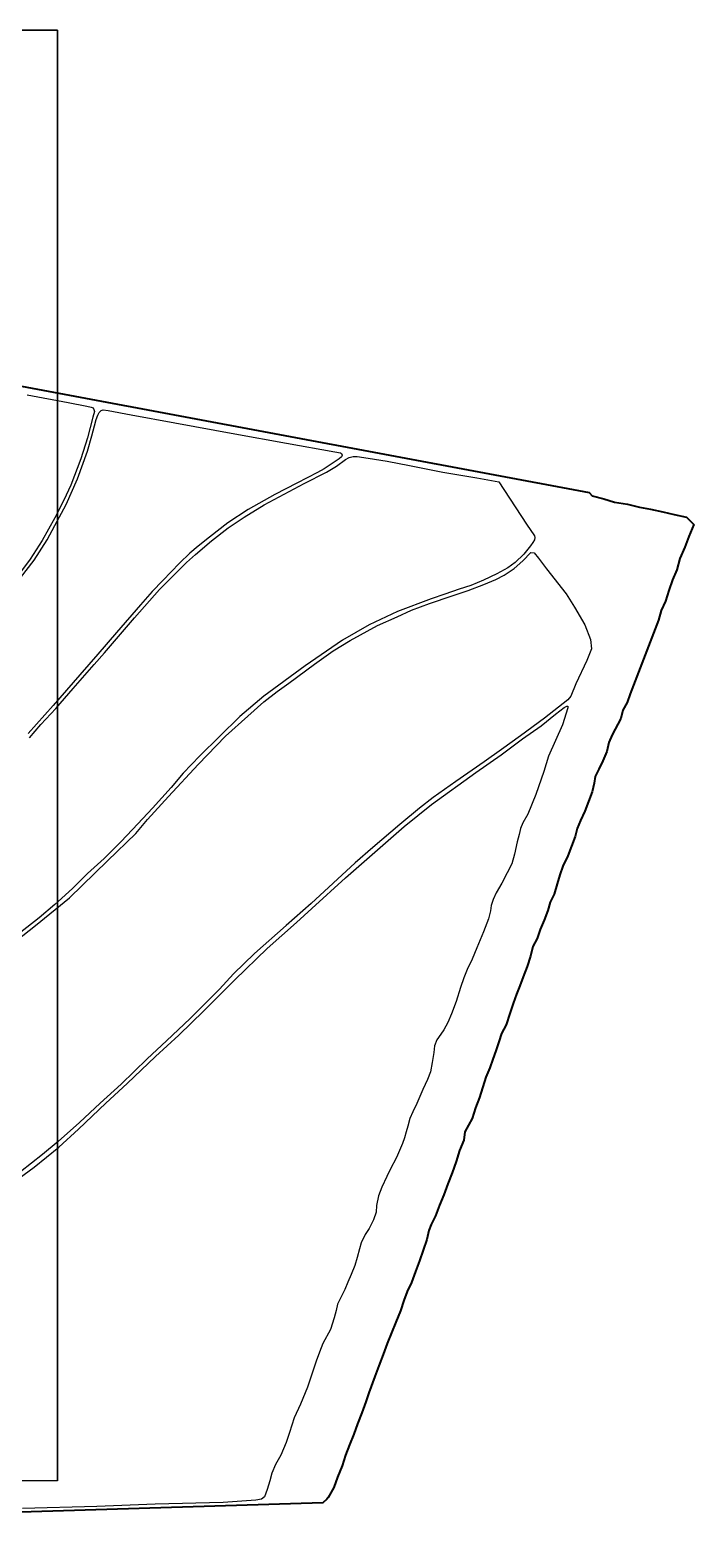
# Model space of a CAD drawing. Extents: x 741844 to 743821, y 7790904 to 7792445.
# Drawn here: x 743142 to 743821, y 7790904 to 7792445 of the extents above; entities that cross this region are included whole.
import ezdxf

# ---------------------------------------------------------------- set-up
doc = ezdxf.new("R2010")
doc.units = 0
doc.header["$XCLIPFRAME"] = 2
doc.linetypes.add('LIN0', pattern=[0])
doc.layers.add('0114001133', color=1, linetype='LIN0', lineweight=40)
for name, color, linetype in [('0114001133004', 5, 'LIN0'), ('0114001133005', 5, 'LIN0'), ('0114001133006', 5, 'LIN0'), ('0114001133007', 5, 'LIN0'), ('0114001133008', 5, 'LIN0'), ('Margem', 5, 'Continuous')]:
    doc.layers.add(name, color=color, linetype=linetype)
picture_1 = doc.add_image_def('image1.ecw', size_in_pixel=(69120, 216576))

msp = doc.modelspace()

# ---------------------------------------------------------------- linework, layer by layer
at = {"layer": '0114001133', "color": 3, "flags": 128}
msp.add_lwpolyline([(742414.5, 7792215.1), (742409.7, 7792210.6), (742380.3, 7792193.7), (742360.5, 7792179.4), (742338.9, 7792162.1), (742318.1, 7792143), (742300.2, 7792123.6), (742284.7, 7792104.3), (742269.4, 7792084.8), (742253.1, 7792063), (742238.8, 7792040.8), (742225.6, 7792018), (742213.5, 7791993.2), (742205.3, 7791969.9), (742199.3, 7791945.8), (742197.2, 7791918.8), (742197.8, 7791892.1), (742204.6, 7791864.8), (742216.1, 7791838.3), (742226.7, 7791815.6), (742238.4, 7791792.7), (742251.1, 7791773.6), (742268.8, 7791758.4), (742288, 7791744.9), (742307, 7791732.9), (742327.7, 7791722), (742350.5, 7791711.6), (742372, 7791702.6), (742393.4, 7791693.6), (742416.8, 7791683), (742440.4, 7791674.1), (742465.5, 7791667.2), (742489.3, 7791661.3), (742516.3, 7791655.4), (742540.9, 7791651.3), (742546, 7791650.5), (742549.3, 7791645.7), (742546.4, 7791631.2), (742541.7, 7791610.3), (742537.2, 7791591.5), (742532.6, 7791570.8), (742528.5, 7791552.5), (742523.4, 7791529.8), (742519, 7791509.4), (742514.6, 7791488.4), (742510.3, 7791470.5), (742506.3, 7791451.2), (742502.4, 7791431.4), (742498.1, 7791411.9), (742491.6, 7791388.3), (742490.6, 7791384.4), (742488.5, 7791376.7), (742482.6, 7791356.5), (742477.6, 7791337.9), (742472.3, 7791318.1), (742466.4, 7791298), (742460.3, 7791276.4), (742454.4, 7791254.4), (742448.2, 7791233.8), (742442.9, 7791214.1), (742441, 7791206.6), (742474.7, 7791206.8), (742495.7, 7791208.6), (742520, 7791211.5), (742545.1, 7791215.9), (742570.9, 7791221), (742607.5, 7791228.5), (742634.6, 7791235.6), (742661.7, 7791244.9), (742684.6, 7791257.4), (742708.2, 7791268.5), (742735.6, 7791279.3), (742764, 7791289.5), (742791.5, 7791302.2), (742817, 7791316.7), (742842.5, 7791331.5), (742869.7, 7791346.7), (742896, 7791361.6), (742920.8, 7791377), (742947.3, 7791392.1), (742972.8, 7791407.9), (742996.9, 7791423.3), (743020.1, 7791438.5), (743042.1, 7791453.8), (743065.8, 7791470.7), (743087.9, 7791486.2), (743097.1, 7791493.4), (743074.6, 7791519.6), (743060.3, 7791536.9), (743046.6, 7791552.5), (743037.1, 7791563.2), (743021.6, 7791581), (743008.4, 7791596.7), (743005.8, 7791599.8), (742993.3, 7791614.7), (742982.1, 7791627.9), (742965.9, 7791646.9), (742956.2, 7791658.6), (742947.3, 7791668.7), (742937.8, 7791679), (742928.1, 7791691.5), (742917.8, 7791703.3), (742908.8, 7791713.5), (742899.6, 7791724.4), (742890.4, 7791734.5), (742881.7, 7791743.7), (742872.4, 7791754.6), (742861.5, 7791767.1), (742844.4, 7791753.6), (742821, 7791738.3), (742798.2, 7791724.7), (742755.6, 7791697.7), (742733.8, 7791681.7), (742709.2, 7791667.9), (742685.2, 7791657.6), (742661.7, 7791649.7), (742636, 7791644.5), (742615, 7791641.8), (742587.7, 7791641.3), (742562.4, 7791643.6), (742549.4, 7791645.8), (742546.2, 7791650.6), (742549.8, 7791668.9), (742554, 7791687.8), (742558, 7791705.5), (742562.9, 7791725.5), (742566.6, 7791744.6), (742570.6, 7791762.1), (742575.4, 7791783.5), (742582.3, 7791818), (742586.3, 7791835.8), (742590.6, 7791854.8), (742594.4, 7791874.2), (742599.3, 7791894.6), (742603, 7791915.3), (742608, 7791937.5), (742613.2, 7791958.9), (742617.3, 7791977.9), (742621.5, 7791998.5), (742625.9, 7792019.2), (742630.3, 7792039.2), (742634.8, 7792058.5), (742638.4, 7792074.6), (742642.6, 7792095.2), (742646.7, 7792114.7), (742650.1, 7792131.3), (742656.4, 7792162.7), (742661.5, 7792168.8), (743714.4, 7791971.4), (743717.5, 7791968.1), (743729.2, 7791964.9), (743740.1, 7791961.5), (743753.5, 7791959.4), (743765.8, 7791956.3), (743776.9, 7791954.4), (743789.7, 7791951.6), (743801.4, 7791948.9), (743813.9, 7791946.2), (743821.4, 7791938.5), (743816.3, 7791926.3), (743812.2, 7791915.6), (743807, 7791903.7), (743804, 7791892.4), (743799.7, 7791882), (743795.7, 7791871.1), (743792.3, 7791860.3), (743787.9, 7791850.5), (743785.3, 7791840.8), (743756.1, 7791765.4), (743753.2, 7791756.3), (743748.8, 7791748.5), (743746.7, 7791739.9), (743737.8, 7791723.3), (743734.4, 7791715.4), (743732.5, 7791706.3), (743728.4, 7791696.7), (743724.2, 7791688.1), (743720.5, 7791680.7), (743719.5, 7791673.9), (743717.2, 7791665), (743713.5, 7791655.2), (743709.7, 7791645.2), (743705.5, 7791635.8), (743701.9, 7791627.4), (743700, 7791619.2), (743696.2, 7791609.4), (743692.3, 7791599.3), (743687.4, 7791589), (743684.2, 7791580.1), (743681.5, 7791570.7), (743678.3, 7791560.2), (743674.3, 7791552), (743672, 7791543.4), (743668.2, 7791533.7), (743664.2, 7791523.9), (743661.1, 7791515), (743656.5, 7791506.8), (743654.3, 7791496.8), (743650.7, 7791486.2), (743646.9, 7791475.6), (743643.3, 7791466.5), (743639.9, 7791457.8), (743636.6, 7791448.3), (743633, 7791437.9), (743629.5, 7791426.6), (743624.7, 7791417.6), (743621.9, 7791408.9), (743618.7, 7791399.7), (743615.6, 7791391.4), (743612.6, 7791382.3), (743608.6, 7791372.9), (743602, 7791352), (743598.1, 7791341.6), (743594.4, 7791330.7), (743587, 7791316.8), (743586.2, 7791308.4), (743581.6, 7791297.7), (743578.1, 7791286.5), (743574, 7791274.9), (743569.5, 7791263.8), (743565.6, 7791252.5), (743561, 7791242), (743556.9, 7791230.9), (743552.6, 7791222.2), (743550.1, 7791215.8), (743548.2, 7791206.7), (743544.3, 7791195.8), (743540.5, 7791184.8), (743536.5, 7791174), (743532.5, 7791162.7), (743528.1, 7791153.4), (743524.5, 7791144.2), (743521.1, 7791133.5), (743516.6, 7791122.2), (743512, 7791111.3), (743507.7, 7791100.2), (743503.5, 7791089.1), (743499.1, 7791077.5), (743495.1, 7791066.6), (743488.8, 7791049.8), (743485.6, 7791040.6), (743481.7, 7791029.4), (743477.3, 7791018), (743473.4, 7791007.3), (743469.1, 7790996.4), (743464.8, 7790985.9), (743461.6, 7790975), (743456.9, 7790963.5), (743453.1, 7790952.7), (743447.1, 7790942.7), (743445.7, 7790940.7), (743441.8, 7790937), (742899.9, 7790920.3), (742356.2, 7790904.3), (742354.9, 7790924.5), (742360.6, 7790944.1), (742367.2, 7790967.9), (742383.2, 7791020), (742390.7, 7791045.3), (742398.5, 7791072.3), (742405.2, 7791094.7), (742405.9, 7791097.3), (742403.2, 7791097.9), (742387.9, 7791101.2), (742362.6, 7791106.5), (742339.3, 7791112.4), (742315.5, 7791120.1), (742291.6, 7791128.7), (742268.1, 7791137.1), (742243.4, 7791147), (742217.6, 7791157.9), (742192.1, 7791170.6), (742169.5, 7791183.2), (742146.4, 7791195.7), (742124.7, 7791208.1), (742102.5, 7791221.3), (742079, 7791235.2), (742055.5, 7791250.1), (742009.5, 7791278.4), (741985.9, 7791293.7), (741963.9, 7791309.2), (741941.6, 7791324.2), (741921.4, 7791337.4), (741899.9, 7791351.9), (741878.5, 7791366.2), (741859.3, 7791380), (741843.7, 7791394.4), (741851.5, 7791405.8), (741864.6, 7791420.1), (741879.7, 7791436.4), (741895, 7791453.2), (741908.8, 7791468.3), (741939.4, 7791502.9), (741955.7, 7791520.8), (741971.9, 7791538.8), (741988.7, 7791557.2), (742005.3, 7791575.4), (742021.1, 7791592.9), (742037.5, 7791609.5), (742042.8, 7791616.4), (742025.8, 7791632.9), (742006.8, 7791654.9), (741989, 7791677.9), (741971.7, 7791702.4), (741954.4, 7791728.3), (741938.6, 7791754.5), (741924.4, 7791781.2), (741912.1, 7791807.5), (741902.2, 7791835.2), (741893.6, 7791862.6), (741887.2, 7791891.7), (741882.6, 7791922.1), (741879.9, 7791951.9), (741877.9, 7791980.6), (741876, 7792008), (741875.9, 7792035), (741877.9, 7792063), (741882.1, 7792091.2), (741888.5, 7792120.5), (741900.2, 7792147), (741916.1, 7792172.9), (741935, 7792193.5), (741955.1, 7792212.9), (741975.5, 7792231.5), (741995.7, 7792248.7), (742015.5, 7792263.8), (742037, 7792277.7), (742054, 7792283.1), (742075.7, 7792279.5), (742098.8, 7792275.3), (742122.4, 7792270.8), (742146.5, 7792266), (742168.8, 7792261.8), (742192.8, 7792257.1), (742215.5, 7792252.8), (742238.2, 7792247.6), (742264.6, 7792242.5), (742293.3, 7792237.9), (742414.5, 7792215.1)], dxfattribs=at)
at = {"layer": '0114001133004', "color": 2}
msp.add_lwpolyline([(743139.1, 7792071.3), (743181.1, 7792063.5), (743200.3, 7792059.9), (743204.8, 7792058.9), (743206.6, 7792058), (743207.6, 7792056.3), (743208, 7792054.5), (743206.3, 7792048.4), (743200.8, 7792027.3), (743194.2, 7792006), (743183.9, 7791978.9), (743176.6, 7791963.6), (743167.4, 7791945.4), (743154.6, 7791922.3), (743142.4, 7791903.3), (743125.5, 7791880.7)], dxfattribs=at)
at = {"layer": '0114001133005', "color": 2}
msp.add_lwpolyline([(743132.4, 7791883.9), (743146.3, 7791902.2), (743159.7, 7791923), (743167.4, 7791937.6), (743179, 7791959), (743190.6, 7791985.4), (743200.8, 7792013.7), (743205.5, 7792029.6), (743208, 7792039.7), (743209.7, 7792046.1), (743211.5, 7792050.5), (743213, 7792053.3), (743214.8, 7792055.2), (743217.1, 7792056.1), (743222.1, 7792055.4), (743245.6, 7792051.1), (743290.3, 7792042.8), (743351.7, 7792031.4), (743404.5, 7792022), (743454.1, 7792013.2), (743459.8, 7792012), (743460.9, 7792011.2), (743461.6, 7792009.7), (743460.9, 7792007.9), (743458.5, 7792005.8), (743443.2, 7791995.6), (743436.3, 7791991.8), (743415.1, 7791981.1), (743392.5, 7791969.5), (743365.4, 7791954.1), (743344.7, 7791940.2), (743325.7, 7791925.8), (743314.3, 7791916.5), (743305.8, 7791909.4), (743295.2, 7791899), (743278.2, 7791881.5), (743267.1, 7791870.2), (743255.2, 7791856.4), (743230.8, 7791828.2), (743211.5, 7791805.9), (743193.2, 7791784.9), (743165.9, 7791753.2), (743140.4, 7791724.7)], dxfattribs=at)
at = {"layer": '0114001133006', "color": 2}
msp.add_lwpolyline([(743141.6, 7791720.1), (743153.3, 7791733.8), (743168.4, 7791750.4), (743186.4, 7791770.7), (743207.8, 7791795.5), (743218.3, 7791807.2), (743249.2, 7791843.1), (743274.8, 7791872), (743302.1, 7791899.8), (743311.6, 7791908.1), (743327.7, 7791921.8), (743345, 7791935.1), (743361.4, 7791946.2), (743381.8, 7791958.8), (743402.2, 7791969.8), (743422.6, 7791980.5), (743445.6, 7791992.1), (743455.6, 7791998.3), (743464.8, 7792005.1), (743468.8, 7792007.1), (743472.8, 7792008.4), (743477, 7792008.4), (743488, 7792006.6), (743507.5, 7792003.4), (743530.3, 7791999), (743564.6, 7791992.1), (743599.5, 7791986.4), (743621.7, 7791982.4), (743650.2, 7791939.1), (743658.5, 7791927.2), (743658.8, 7791925.5), (743658.5, 7791922.9), (743656.7, 7791920.2), (743654.2, 7791916.8), (743647.4, 7791908.4), (743638.7, 7791899.8), (743630.9, 7791894.2), (743619.8, 7791888.2), (743606.3, 7791881.6), (743593.1, 7791876.3), (743581.3, 7791872.5), (743566.7, 7791867.4), (743552.5, 7791862.5), (743518.2, 7791849.6), (743489.1, 7791835.8), (743462, 7791820.4), (743423.7, 7791793.9), (743381.3, 7791763), (743356.7, 7791742.1), (743335.9, 7791721.7), (743315.9, 7791702), (743298.9, 7791684.1), (743286.6, 7791669.5), (743267.5, 7791648.2), (743252.6, 7791632.2), (743235.5, 7791614.3), (743218.1, 7791596.8), (743200.8, 7791581.3), (743186, 7791566.5), (743174.3, 7791555.7), (743167.6, 7791549.5), (743151.4, 7791536), (743131.2, 7791519.8)], dxfattribs=at)
at = {"layer": '0114001133007', "color": 2}
msp.add_lwpolyline([(743115.4, 7791502.6), (743147.8, 7791528), (743182.6, 7791556.5), (743221.5, 7791594.5), (743250.3, 7791622.3), (743262.5, 7791636.6), (743284, 7791660.3), (743314.3, 7791693.1), (743342.2, 7791721.9), (743365.1, 7791742.6), (743381.4, 7791757), (743395.1, 7791767.7), (743407.1, 7791776.2), (743433.2, 7791795.6), (743452.5, 7791809.2), (743469.8, 7791820), (743497.6, 7791835.1), (743517.7, 7791844.3), (743532.4, 7791851), (743550.8, 7791857.8), (743574, 7791865.6), (743590.5, 7791871.1), (743606.5, 7791877.1), (743618.7, 7791882.3), (743627.3, 7791886.7), (743637.4, 7791893.7), (743646.4, 7791901.4), (743654.7, 7791909.9), (743657.9, 7791909.6), (743662.3, 7791904.3), (743670.5, 7791893.2), (743690.9, 7791867.8), (743699.3, 7791853.9), (743709.7, 7791836), (743715.6, 7791821.1), (743716.7, 7791811.3), (743712, 7791799.4), (743700.7, 7791775.6), (743695.4, 7791763), (743692.6, 7791759.2), (743687.8, 7791755.3), (743668.7, 7791740.5), (743643.9, 7791722.3), (743624.7, 7791708.2), (743606.9, 7791695.6), (743577.9, 7791675.5), (743554.8, 7791659.1), (743540.7, 7791648.2), (743520.5, 7791631.7), (743492.8, 7791608), (743474.9, 7791592.4), (743429.7, 7791550.7), (743404.2, 7791528.3), (743371.9, 7791499.4), (743350.2, 7791478.5), (743335.9, 7791463), (743306.1, 7791433.1), (743281.7, 7791410), (743262.1, 7791391.8), (743235.3, 7791365.8), (743214.1, 7791346.2), (743192.9, 7791326.3), (743170.9, 7791307), (743154.8, 7791293.7), (743132.4, 7791276)], dxfattribs=at)
at = {"layer": '0114001133008', "color": 2}
msp.add_lwpolyline([(743114.2, 7791257.3), (743146.3, 7791280.8), (743171.5, 7791301.1), (743191.7, 7791319.8), (743219.8, 7791346.3), (743241.4, 7791366.5), (743270.5, 7791393.9), (743294.5, 7791415.9), (743320.1, 7791440.7), (743351.8, 7791472.4), (743384.7, 7791504.6), (743414.8, 7791531.2), (743430.5, 7791545.5), (743465.1, 7791576.8), (743525.1, 7791629.4), (743553, 7791651.9), (743598.4, 7791684.8), (743624.4, 7791703), (743645.9, 7791719.3), (743665, 7791732.7), (743679.8, 7791744.6), (743688.7, 7791751.2), (743691.3, 7791752.7), (743692.3, 7791752.6), (743692.3, 7791751.1), (743687.1, 7791733.5), (743672.7, 7791701.4), (743667.8, 7791685.8), (743659.8, 7791662.3), (743651.5, 7791642.2), (743646.5, 7791633.2), (743643.9, 7791627.5), (743642.5, 7791621.2), (743640.5, 7791613.7), (743638, 7791601.1), (743635, 7791591.2), (743630.5, 7791582), (743624.8, 7791571.5), (743619.2, 7791561.6), (743615.9, 7791554.7), (743614.1, 7791548.5), (743613.3, 7791543.3), (743611.1, 7791535.1), (743606, 7791521.8), (743599.5, 7791505.2), (743594.6, 7791493.6), (743589.3, 7791483.1), (743586.2, 7791474.5), (743582.6, 7791464.6), (743578.2, 7791450.5), (743573.3, 7791437.7), (743569.7, 7791429), (743565.6, 7791421.4), (743562.6, 7791416.9), (743558.3, 7791411.1), (743555.9, 7791404.8), (743555.3, 7791398.1), (743553.5, 7791387.9), (743551.9, 7791378.5), (743549, 7791370.5), (743544.1, 7791360.1), (743537.8, 7791346), (743533.7, 7791337.5), (743530.8, 7791330.5), (743528.6, 7791322.6), (743527, 7791317), (743525.2, 7791310.7), (743523.2, 7791304.8), (743517.2, 7791290.7), (743510.8, 7791278.2), (743507.3, 7791271.2), (743502.2, 7791260.2), (743498.8, 7791251.4), (743496.7, 7791241.5), (743496.2, 7791234.7), (743493.6, 7791226.7), (743489.1, 7791218), (743485.2, 7791211.7), (743481, 7791203.3), (743479.4, 7791197.3), (743476.9, 7791188.2), (743474.5, 7791180.2), (743470.8, 7791171), (743467.5, 7791163.1), (743464.3, 7791155.6), (743460.9, 7791148.6), (743456.8, 7791140.4), (743455.5, 7791134.1), (743453.3, 7791126.5), (743449.7, 7791114.6), (743441.7, 7791100.3), (743438.4, 7791091.4), (743435, 7791082.3), (743430.3, 7791067.8), (743426, 7791055.4), (743418.8, 7791038.2), (743412.3, 7791024.1), (743407.5, 7791009.2), (743404.2, 7790998.9), (743398.8, 7790985.8), (743393.5, 7790976.4), (743389.6, 7790967.4), (743387.5, 7790959.6), (743384.8, 7790950.8), (743382.2, 7790943.3), (743379.1, 7790941), (743373.2, 7790939.8), (743339.7, 7790937.6), (743270.2, 7790935.8), (743210.6, 7790933.3), (743134.6, 7790931.4)], dxfattribs=at)
at = {"layer": 'Margem', "color": 174, "linetype": 'LIN0', "flags": 128}
msp.add_lwpolyline([(743170.2, 7790959.8), (743170.2, 7792444.8), (742120.2, 7792444.8), (742120.2, 7790959.8)], close=True, dxfattribs=at)

# ---------------------------------------------------------------- pictures from other files: only their frames are drawn
image = msp.add_image(picture_1, insert=(741616.9, 7784112.9), size_in_units=(3418.1, 10710.1))
image.set_boundary_path([(10177.4, 48090.7), (31410, 78120)])

doc.saveas('drawing.dxf')
